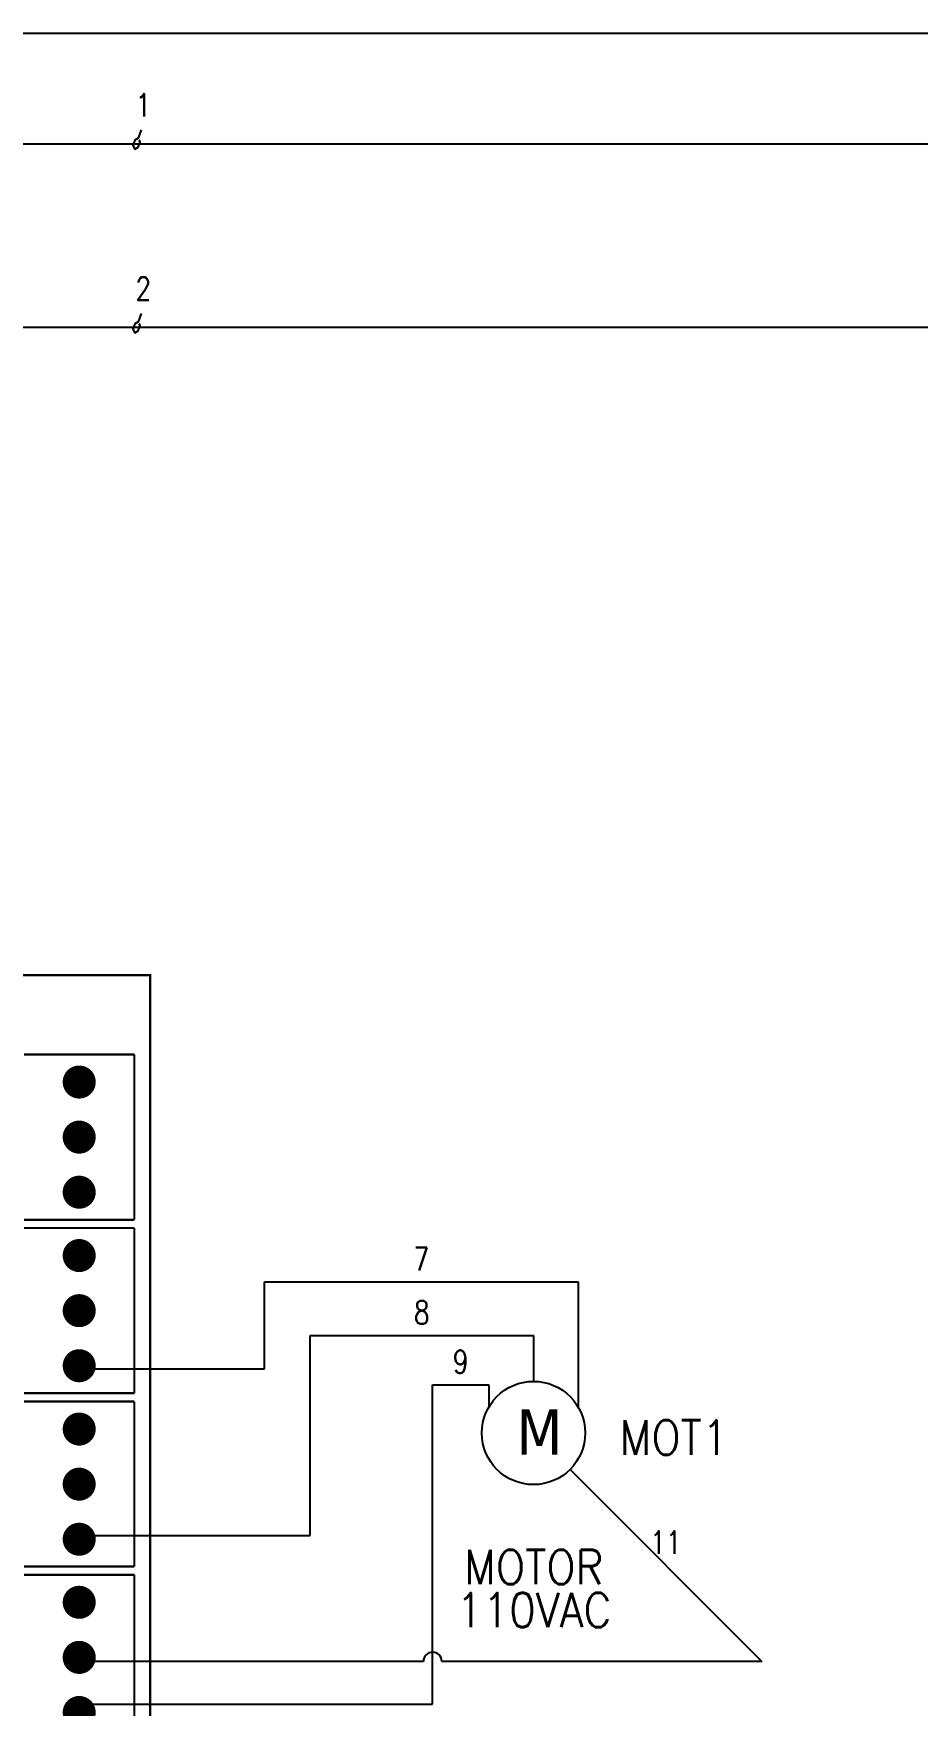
# Model space of a CAD drawing. Header units: millimetres. Extents: x 123.5 to 144.3, y 105.4 to 121.6.
# Drawn here: x 133.04 to 137.86, y 112.48 to 121.59 of the extents above; entities that cross this region are included whole.
import ezdxf
from ezdxf.enums import TextEntityAlignment as Align

# ---------------------------------------------------------------- set-up
doc = ezdxf.new("R2010")
doc.units = ezdxf.units.MM
for name, color, linetype in [('BLK_12AWG', 7, 'Continuous'), ('DESC', 250, 'Continuous'), ('SYMS', 7, 'Continuous'), ('TAGS', 250, 'Continuous'), ('WIRES', 7, 'Continuous')]:
    doc.layers.add(name, color=color, linetype=linetype)
doc.layers.add('WIRENO', color=7, linetype='Continuous', true_color=0x000000)
doc.styles.get("Standard").update_dxf_attribs({"font": 'tahoma.ttf'})
doc.styles.add('WD', font='romans.shx')

# ---------------------------------------------------------------- blocks, each defined once
blk = doc.blocks.new('WD_WNH')
at = {"linetype": 'Continuous', "style": 'WD', "width": 0.8}
blk.add_attdef('WIRENO', text='', height=0.125, dxfattribs=at).set_placement((0, 0.0625), align=Align.CENTER)
at = {"style": 'WD', "flags": 1}
for tag, p in [('W01USER', (0, 0.0781)), ('W02USER', (0, 0.0703)), ('W03USER', (0, 0.0625)), ('W04USER', (0, 0.0547)), ('W05USER', (0, 0.0469)), ('W06USER', (0, 0.0391)), ('W07USER', (0, 0.0312)), ('W08USER', (0, 0.0234)), ('W09USER', (0, 0.0156)), ('W10USER', (0, 0.0078))]:
    blk.add_attdef(tag, text='', height=0.005, dxfattribs=at).set_placement(p, align=Align.CENTER)
blk = doc.blocks.new('EPAD')
at = {"const_width": 0.5}
blk.add_lwpolyline([(-0.25, 0, 1), (0.25, 0, 1)], format="xyb", close=True, dxfattribs=at)
blk = doc.blocks.new('TarjetaElec')
at = {"const_width": 0.008}
for points in [[(149.0406, 100.3538), (154.0006, 100.3538), (154.0006, 104.4678), (149.0406, 104.4678), (149.0406, 100.3538)], [(153.5426, 104.1798), (153.9426, 104.1798)], [(153.9426, 103.5798), (153.9426, 104.1798)], [(153.5426, 103.5798), (153.9426, 103.5798)], [(153.5426, 103.5498), (153.9426, 103.5498)], [(153.9426, 102.9498), (153.9426, 103.5498)], [(153.5426, 102.9498), (153.9426, 102.9498)], [(153.5426, 102.9198), (153.9426, 102.9198)], [(153.9426, 102.3208), (153.9426, 102.9198)], [(153.5426, 102.3208), (153.9426, 102.3208)], [(153.5426, 102.2908), (153.9426, 102.2908)], [(153.9426, 101.6908), (153.9426, 102.2908)]]:
    blk.add_lwpolyline(points, dxfattribs=at)
for centre in [(153.7426, 104.0798), (153.7426, 103.8798), (153.7426, 103.6798), (153.7426, 103.4498), (153.7426, 103.2498), (153.7426, 103.0498), (153.7426, 102.8198), (153.7426, 102.6198), (153.7426, 102.4198), (153.7426, 102.1908), (153.7426, 101.9908), (153.7426, 101.7908)]:
    blk.add_circle(centre, 0.03)
at = {"xscale": 0.12, "yscale": 0.12}
for p in [(153.7426, 104.0798), (153.7426, 103.8798), (153.7426, 103.6798), (153.7426, 103.4498), (153.7426, 103.2498), (153.7426, 103.0498), (153.7426, 102.8198), (153.7426, 102.6198), (153.7426, 102.4198), (153.7426, 102.1908), (153.7426, 101.9908), (153.7426, 101.7908)]:
    blk.add_blockref('EPAD', p, dxfattribs=at)
blk = doc.blocks.new('VMO13')
blk.add_circle((0, 0), 0.1875)
at = {"style": 'WD'}
for tag, p, width in [('INST', (0.318, 0.2634), 0.7), ('LOC', (0.318, 0.0937), 0.7), ('TAG1', (0.3125, -0.0789), 0.9)]:
    blk.add_attdef(tag, p, '', height=0.125, dxfattribs=dict(at, width=width))
at = {"style": 'WD', "flags": 1}
for tag, p in [('X2TERM02', (0, 0.1875)), ('X0TERM03', (-0.1624, 0.0937)), ('X0TERM01', (0.1624, 0.0937)), ('X0TERM04', (0.1326, -0.1326))]:
    blk.add_attdef(tag, p, '', height=0.0125, dxfattribs=at)
at = {"linetype": 'Continuous', "style": 'WD', "flags": 9}
blk.add_attdef('ASSYCODE', text='', height=0.01, dxfattribs=at).set_placement((0, 0.125), align=Align.CENTER)
at = {"style": 'WD', "flags": 9}
blk.add_attdef('FAMILY', text='', height=0.01, dxfattribs=at).set_placement((-0.0053, 0.1698), align=Align.CENTER)
at = {"linetype": 'Continuous', "style": 'WD', "flags": 1}
for tag, p in [('MFG', (0, 0.1404)), ('CAT', (0, 0.1593))]:
    blk.add_attdef(tag, text='', height=0.01, dxfattribs=at).set_placement(p, align=Align.MIDDLE)
at = {"style": 'WD'}
for tag, height, width, p in [('RATING1', 0.1, 0.8, (0, 0)), ('DESC1', 0.125, 0.9, (0.001, -0.5493)), ('DESC2', 0.125, 0.9, (0.001, -0.7055)), ('DESC3', 0.125, 0.9, (0.001, -0.8618)), ('RATING3', 0.125, 0.8, (0.001, -1.018)), ('RATING4', 0.125, 0.8, (0.001, -1.1743)), ('WDTAGALT', 0.125, 0.7, (0, -1.3437))]:
    blk.add_attdef(tag, text='', height=height, dxfattribs=dict(at, width=width)).set_placement(p, align=Align.CENTER)
at = {"style": 'WD', "width": 0.8}
blk.add_attdef('RATING2', text='', height=0.1, dxfattribs=at).set_placement((0, -0.0312), align=Align.TOP_CENTER)

msp = doc.modelspace()

# ---------------------------------------------------------------- linework, layer by layer
at = {"color": 7, "linetype": 'Continuous'}
msp.add_line((144.2555, 121.5905), (123.5055, 121.5905), dxfattribs=at)
at = {"layer": 'BLK_12AWG'}
for p, q in [((124.4182, 120.99), (142.7932, 120.99)), ((124.4182, 119.99), (142.7932, 119.99))]:
    msp.add_line(p, q, dxfattribs=at)
at = {"layer": 'WIRENO'}
for points in [[(133.6307, 121.065), (133.6156, 121.0196), (133.5959, 121.0098), (133.5861, 120.9804), (133.596, 120.9607), (133.6156, 120.9705), (133.6254, 121), (133.6205, 121.0098)], [(133.6307, 120.065), (133.6156, 120.0196), (133.5959, 120.0098), (133.5861, 119.9804), (133.596, 119.9607), (133.6156, 119.9705), (133.6254, 120), (133.6205, 120.0098)]]:
    msp.add_lwpolyline(points, dxfattribs=at)
at = {"layer": 'WIRES'}
for p, q in [((134.3037, 114.318), (134.3037, 114.7911)), ((134.3037, 114.7911), (136.0118, 114.7911)), ((136.0118, 114.7911), (136.0118, 114.1091)), ((134.5511, 113.4094), (134.5511, 114.4998)), ((134.5511, 114.4998), (135.7682, 114.4998)), ((135.7682, 114.4998), (135.7682, 114.2498)), ((133.2518, 114.318), (134.3037, 114.318)), ((135.2184, 112.4912), (135.2184, 114.2313)), ((135.2184, 114.2313), (135.5246, 114.2313)), ((135.5246, 114.2313), (135.5246, 114.1091)), ((135.9671, 113.7696), (137.0119, 112.7248)), ((133.334, 113.4094), (134.5511, 113.4094)), ((135.1684, 112.7248), (133.29, 112.7248)), ((137.0119, 112.7248), (135.2684, 112.7248)), ((133.2966, 112.4912), (135.2184, 112.4912))]:
    msp.add_line(p, q, dxfattribs=at)
msp.add_arc((135.2184, 112.7248), 0.05, 0, 180, dxfattribs=at)

# ---------------------------------------------------------------- block references
at = {"layer": 'BLK_12AWG', "xscale": 1.5, "yscale": 1.5, "zscale": 1.5}
msp.add_blockref('TarjetaElec', (-97.3203, -40.2399), dxfattribs=at)
at = {"layer": 'SYMS'}
ref = msp.add_blockref('VMO13', (135.7682, 113.9685), dxfattribs=dict(at, xscale=1.5, yscale=1.5, zscale=1.5))
ref.add_attrib('DESC1', 'MOTOR', dxfattribs={"layer": 'DESC', "height": 0.1875, "style": 'WD', "width": 0.9}).set_placement((135.7698, 113.1446), align=Align.CENTER)
ref.add_attrib('DESC2', '110VAC', dxfattribs={"layer": 'DESC', "height": 0.1875, "style": 'WD', "width": 0.9}).set_placement((135.7698, 112.9102), align=Align.CENTER)
ref.add_attrib('TAG1', 'MOT1', (136.237, 113.8502), dxfattribs={"layer": 'TAGS', "height": 0.1875, "style": 'WD', "width": 0.9})
at = {"layer": 'WIRENO'}
ref = msp.add_blockref('WD_WNH', (133.6057, 120.99), dxfattribs=at)
ref.add_attrib('WIRENO', '1', dxfattribs={"linetype": 'Continuous', "height": 0.125, "style": 'WD', "width": 0.8}).set_placement((133.6426, 121.1006), align=Align.BOTTOM_CENTER)
ref = msp.add_blockref('WD_WNH', (133.6057, 119.99), dxfattribs=at)
ref.add_attrib('WIRENO', '2', dxfattribs={"linetype": 'Continuous', "height": 0.125, "style": 'WD', "width": 0.8}).set_placement((133.6426, 120.1006), align=Align.BOTTOM_CENTER)
ref = msp.add_blockref('WD_WNH', (135.1577, 114.7911), dxfattribs=at)
ref.add_attrib('WIRENO', '7', dxfattribs={"linetype": 'Continuous', "height": 0.125, "style": 'WD', "width": 0.8}).set_placement((135.1577, 114.8536), align=Align.CENTER)
ref = msp.add_blockref('WD_WNH', (135.1597, 114.4998), dxfattribs=at)
ref.add_attrib('WIRENO', '8', dxfattribs={"linetype": 'Continuous', "height": 0.125, "style": 'WD', "width": 0.8}).set_placement((135.1597, 114.5623), align=Align.CENTER)
ref = msp.add_blockref('WD_WNH', (135.3715, 114.2313), dxfattribs=at)
ref.add_attrib('WIRENO', '9', dxfattribs={"linetype": 'Continuous', "height": 0.125, "style": 'WD', "width": 0.8}).set_placement((135.3715, 114.2938), align=Align.CENTER)
ref = msp.add_blockref('WD_WNH', (136.4895, 113.2472), dxfattribs=at)
ref.add_attrib('WIRENO', '11', dxfattribs={"linetype": 'Continuous', "height": 0.125, "style": 'WD', "width": 0.8}).set_placement((136.4895, 113.3097), align=Align.CENTER)

# ---------------------------------------------------------------- texts
at = {"layer": 'DESC', "insert": (135.6743, 114.0966), "char_height": 0.2469, "attachment_point": 1}
msp.add_mtext_dynamic_manual_height_columns('M', width=2.45134, gutter_width=12.3472, heights=[0], dxfattribs=at)

doc.saveas('drawing.dxf')
